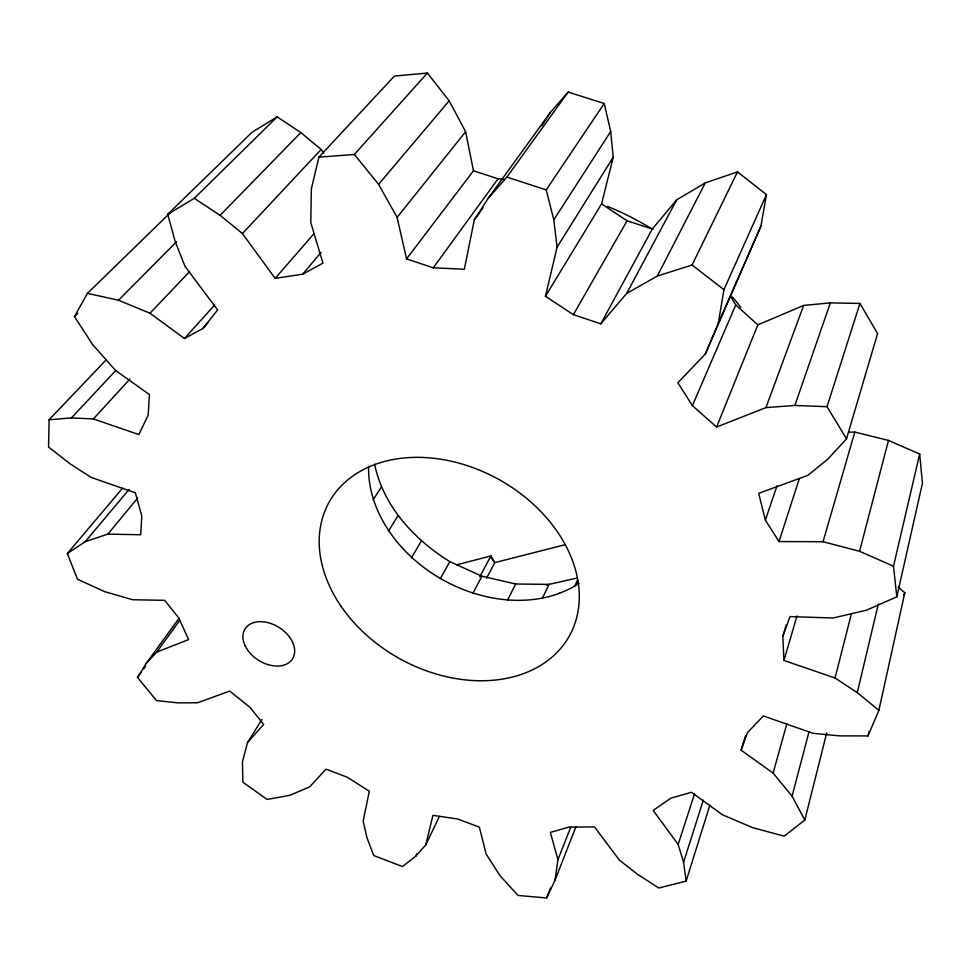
<?xml version="1.0" encoding="UTF-8"?>
<svg xmlns="http://www.w3.org/2000/svg" width="971" height="971" viewBox="0 0 971 971"><rect width="100%" height="100%" fill="white"/><g stroke="black" fill="none" stroke-linecap="round" stroke-linejoin="round"><path stroke-width="1.46" d="M105.997 360.01L49.108 419.763L48.55 447.024L70.082 463.822L91.092 477.38L135.382 492.843L141.839 516.208L140.686 534.742L107.866 534.135L85.302 541.624L67.351 553.519L77.462 579.214L104.613 591.63L132.614 599.738L164.694 600.333L178.858 618.09L188.592 639.586L156.732 652.099L146.148 663.472L137.506 677.43L156.501 700.613L178.276 702.895L197.732 702.737L229.751 691.073L250.263 707.628L263.687 724.463L247.556 742.475L242.459 761.701L242.847 782.201L267.049 799.424L289.674 795.37L309.688 786.886L326.038 769.166L347.169 777.164L369.32 791.244L363.154 821.041L366.917 837.609L373.762 855.536L402.443 866.545L415.685 856.264L425.771 844.916L439.39 816.417M425.771 844.916L432.945 815.337L457.79 819.002L479.383 827.171L486.095 853.946L499.907 875.575L517.992 895.432L546.649 897.957L555.036 880.212L557.949 859.663L570.669 827.377M557.949 859.663L550.363 832.402L569.164 827.061L594.47 826.952L619.425 860.124L637.486 874.288L658.811 888.028L686.133 881.11L683.572 862.297L678.146 844.442L653.167 810.409L670.949 798.113L691.498 792.275L722.339 814.73L752.646 827.644L784.204 836.152L804.789 820.094L792.069 796.171L773.11 773.074L741.091 750.182L747.549 732.571L763.352 715.93L813.006 733.287L839.442 735.897L867.965 735.921L878.876 710.335L857.272 692.626L835.036 678.025L783.949 660.438L782.832 636.26L790.03 616.597L833.069 617.993L866.605 610.152L896.803 596.825L893.502 566.227L859.578 551.273L823.032 541.733L779.021 541.551L765.379 520.14L758.679 493.341L807.933 475.317L827.79 459.149L846.518 438.856L827.025 406.691L794.861 405.465L765.937 407.602L716.598 427.058L692.396 405.623L677.843 382.768L705.371 353.954L718.334 323.173L723.929 289.686L766.459 194.625L737.487 171.891L705.286 182.888L676.726 199.808L652.318 228.998L600.794 323.829L573.375 314.665L545.447 296.289L557.087 247.132L613.235 157.241L610.698 131.522L604.217 103.484L568.156 92.075L550.448 112.32L488.195 198.327L474.309 219.871L464.344 269.234L433.26 267.814L406.57 258.881L397.103 217.395L378.593 184.344L354.354 154.474L318.925 157.144L311.351 188.92L310.793 222.626L322.942 263.165L302.661 274.198L275.181 278.374L242.41 233.538L220.114 215.344L194.285 198.315L167.74 214.3L175.241 241.755L185.109 266.503L217.638 309.931L202.805 328.526L184.466 338.503L150.007 313.22L118.486 300.245L87.463 293.339L74.451 316.595L92.767 344.766L115.695 370.594L149.449 394.578L148.162 415.151L138.829 434.547L93.386 418.926L71.453 417.894L49.108 419.763M705.371 353.954L760.863 226.328L766.459 194.625M878.876 710.335L904.814 592.747L898.199 587.224M867.965 735.921L868.96 731.491M896.803 596.825L922.45 483.218L919.671 454.003L888.489 440.433L854.82 432.071L848.788 432.18M893.502 566.227L919.671 454.003M857.272 692.626L878.294 604.18M545.447 296.289L601.559 203.874L613.235 157.241M804.789 820.094L826.709 732.874M835.036 678.025L851.421 613.757M859.578 551.273L888.489 440.433M792.069 796.171L808.964 731.952M773.11 773.074L786.826 723.941M823.032 541.733L854.82 432.071M783.949 660.438L797.009 615.869M846.518 438.856L877.566 333.587L859.954 303.438L830.351 302.879L803.648 305.44L757.829 324.848L716.598 427.058M782.832 636.26L786.279 624.705M741.091 750.182L745.485 735.739M686.133 881.11L709.898 805.105M683.572 862.297L703.32 800.128M827.025 406.691L859.954 303.438M779.021 541.551L799.339 478.606M678.146 844.442L694.483 794.084M765.379 520.14L777.018 485.743M794.861 405.465L830.351 302.879M765.937 407.602L803.648 305.44M555.036 880.212L575.949 826.709M546.649 897.957L550.508 888.089M903.661 595.514L904.814 592.747M692.396 405.623L735.763 304.93L730.35 296.106M718.334 323.173L760.863 226.328M574.868 585.829L577.357 580.415M576.361 585.112L578.243 581.022M542.583 597.845L549.028 584.372L577.126 578.048M415.685 856.264L416.984 853.545M600.794 323.829L626.659 293.436L657.306 276.055L692.08 265.01L737.487 171.891M507.602 600.029L515.674 583.996L549.028 584.372L546.127 585.088M657.306 276.055L705.286 182.888M472.828 593.427L481.944 576.228L515.674 583.996M486.507 578.279L494.809 562.61L565.256 544.695M626.659 293.436L676.726 199.808M479.795 576.75L490.938 555.91L494.809 562.61L490.1 556.14L456.564 564.855M440.361 578.631L449.864 561.639C414.277 539.645 383.193 506.158 374.612 464.15M573.375 314.665L627.096 220.781L652.318 228.998M411.413 557.876L421.293 541.102M388.509 531.076L397.94 515.807M247.556 742.475L261.891 719.535M373.204 499.737L381.287 487.187M557.087 247.132L553.81 219.798L610.698 131.522M541.854 125.599L550.448 112.32M553.81 219.798L546.2 189.891L604.217 103.484M488.195 198.327L506.886 177.11L568.156 92.075M474.309 219.871L483.157 207.612M156.732 652.099L179.756 620.372M433.26 267.814L498.087 178.798L503.852 178.967M146.148 663.472L179.016 618.296M137.506 677.43L141.05 672.539M143.72 668.873L145.492 666.422M406.57 258.881L473.472 170.787L465.619 131.716L449.172 100.814L427.386 73.043L394.42 76.078L318.925 157.144M397.103 217.395L465.619 131.716M107.866 534.135L137.7 498.038M85.302 541.624L129.143 489.36M67.351 553.519L122.564 488.146M302.661 274.198L321.085 252.411M378.593 184.344L449.172 100.814M275.181 278.374L313.864 233.768M202.805 328.526L207.843 322.882M354.354 154.474L427.386 73.043M184.466 338.503L214.652 305.003M93.386 418.926L130.005 378.957M242.41 233.538L321.158 149.461L300.828 132.578L277.172 116.86L251.89 132.408L167.74 214.3M71.453 417.894L115.865 370.412M150.007 313.22L189.612 271.637M220.114 215.344L300.828 132.578M118.486 300.245L176.673 241.597M194.285 198.315L277.172 116.86M74.451 316.595L77.668 313.439M87.463 293.339L170.932 212.054M559.648 593.232L558.24 593.754A129.774 100.656 29.1 0 1 431.245 572.744A129.774 100.656 29.1 0 1 368.616 466.396M490.1 556.14L490.938 555.91M506.886 177.11L546.2 189.891M473.472 170.787L498.087 178.798M449.864 561.639L481.944 576.228M601.559 203.874L627.096 220.781M692.08 265.01L723.929 289.686M735.763 304.93L757.829 324.848M321.158 149.461L323.756 153.163M607.482 206.325A271.188 218.062 29.1 0 1 652.949 229.423M732.34 296.883A271.188 218.062 29.1 0 1 740.824 307.358M579.056 583.353A129.75 100.547 29 0 1 559.599 593.16M245.202 645.909A28.062 19.359 32.3 0 0 289.795 661.979A28.062 19.359 32.3 0 0 271.407 623.698A28.062 19.359 32.3 0 0 245.202 645.909M340.724 605.783A137.494 102.416 29.1 0 0 565.571 642.062A137.494 102.416 29.1 0 0 441.429 459.332A137.494 102.416 29.1 0 0 340.724 605.783"/></g></svg>
